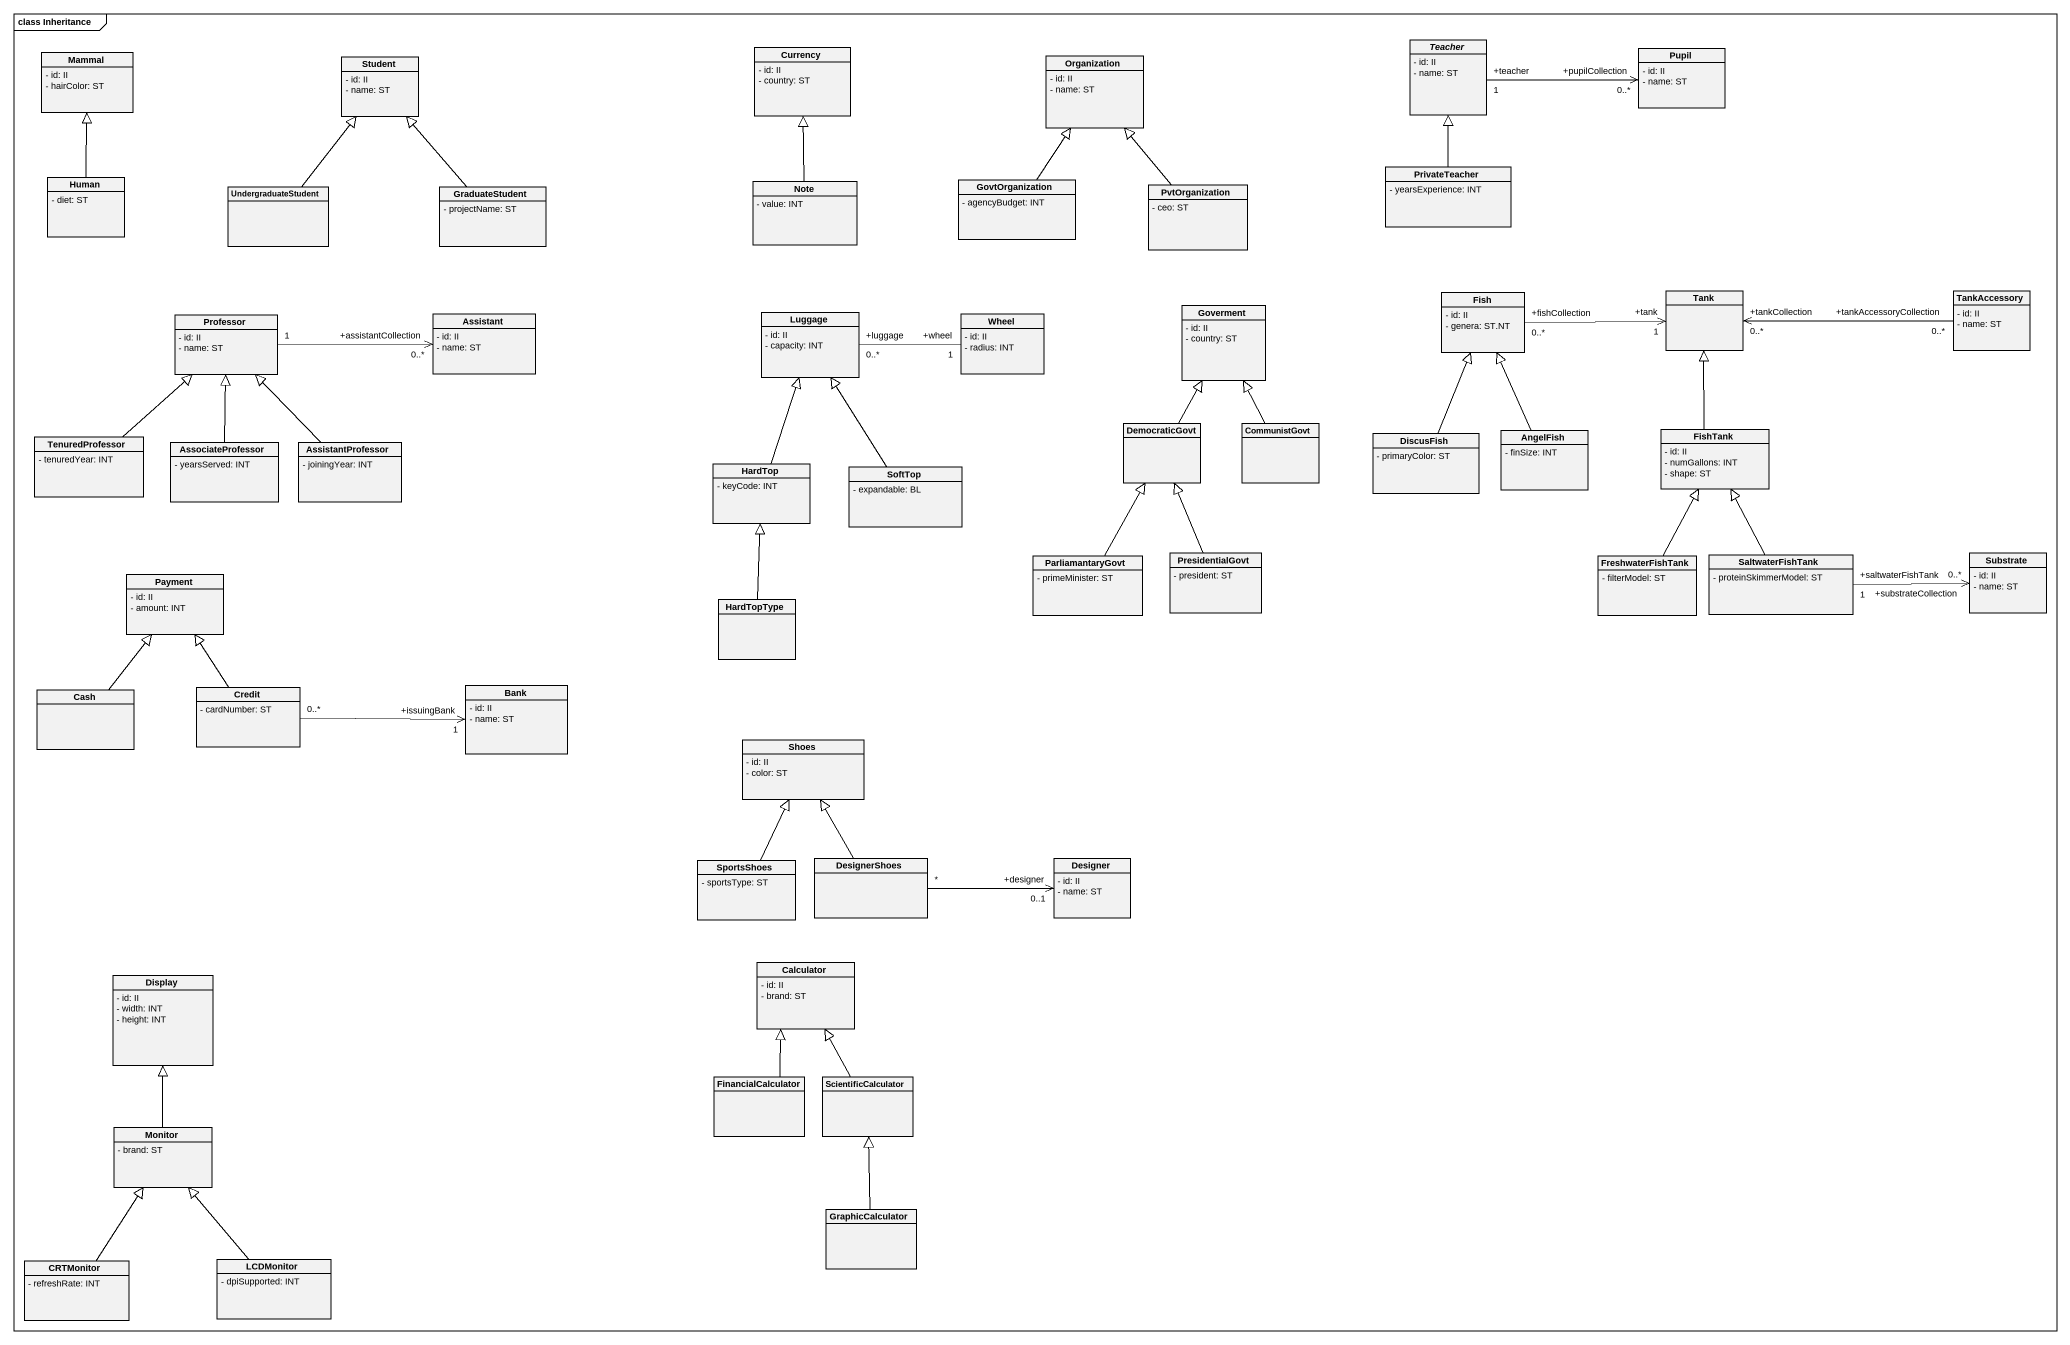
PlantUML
@startuml
mainframe class Inheritance
hide circle
hide empty members
skinparam classAttributeIconSize 0
abstract class Teacher {
  - id: II
  - name: ST
}
class Mammal {
  - id: II
  - hairColor: ST
}
class Student {
  - id: II
  - name: ST
}
class Currency {
  - id: II
  - country: ST
}
class Organization {
  - id: II
  - name: ST
}
class Pupil {
  - id: II
  - name: ST
}
class Human {
  - diet: ST
}
class UndergraduateStudent
class GraduateStudent {
  - projectName: ST
}
class "Note" as Note_ {
  - value: INT
}
class GovtOrganization {
  - agencyBudget: INT
}
class PvtOrganization {
  - ceo: ST
}
class PrivateTeacher {
  - yearsExperience: INT
}
class Luggage {
  - id: II
  - capacity: INT
}
class Goverment {
  - id: II
  - country: ST
}
class Fish {
  - id: II
  - genera: ST.NT
}
class Tank
class TankAccessory {
  - id: II
  - name: ST
}
class Professor {
  - id: II
  - name: ST
}
class Assistant {
  - id: II
  - name: ST
}
class Wheel {
  - id: II
  - radius: INT
}
class DemocraticGovt
class CommunistGovt
class FishTank {
  - id: II
  - numGallons: INT
  - shape: ST
}
class TenuredProfessor {
  - tenuredYear: INT
}
class AssociateProfessor {
  - yearsServed: INT
}
class AssistantProfessor {
  - joiningYear: INT
}
class HardTop {
  - keyCode: INT
}
class SoftTop {
  - expandable: BL
}
class DiscusFish {
  - primaryColor: ST
}
class AngelFish {
  - finSize: INT
}
class Payment {
  - id: II
  - amount: INT
}
class ParliamantaryGovt {
  - primeMinister: ST
}
class PresidentialGovt {
  - president: ST
}
class FreshwaterFishTank {
  - filterModel: ST
}
class SaltwaterFishTank {
  - proteinSkimmerModel: ST
}
class Substrate {
  - id: II
  - name: ST
}
class HardTopType
class Cash
class Credit {
  - cardNumber: ST
}
class Bank {
  - id: II
  - name: ST
}
class Shoes {
  - id: II
  - color: ST
}
class SportsShoes {
  - sportsType: ST
}
class DesignerShoes
class Designer {
  - id: II
  - name: ST
}
class Calculator {
  - id: II
  - brand: ST
}
class Display {
  - id: II
  - width: INT
  - height: INT
}
class FinancialCalculator
class ScientificCalculator
class Monitor {
  - brand: ST
}
class GraphicCalculator
class CRTMonitor {
  - refreshRate: INT
}
class LCDMonitor {
  - dpiSupported: INT
}
Teacher "+teacher\n1" -right-> "+pupilCollection\n0..*" Pupil
Human -up-|> Mammal
UndergraduateStudent -up-|> Student
GraduateStudent -up-|> Student
Note_ -up-|> Currency
GovtOrganization -up-|> Organization
PvtOrganization -up-|> Organization
PrivateTeacher -up-|> Teacher
Luggage "+luggage\n0..*" -right- "+wheel\n1" Wheel
Fish "+fishCollection\n0..*" -right-> "+tank\n1" Tank
Tank "+tankCollection\n0..*" <-right- "+tankAccessoryCollection\n0..*" TankAccessory
Professor "1" -right-> "+assistantCollection\n0..*" Assistant
DemocraticGovt -up-|> Goverment
CommunistGovt -up-|> Goverment
FishTank -up-|> Tank
TenuredProfessor -up-|> Professor
AssociateProfessor -up-|> Professor
AssistantProfessor -up-|> Professor
HardTop -up-|> Luggage
SoftTop -up-|> Luggage
DiscusFish -up-|> Fish
AngelFish -up-|> Fish
ParliamantaryGovt -up-|> DemocraticGovt
PresidentialGovt -up-|> DemocraticGovt
FreshwaterFishTank -up-|> FishTank
SaltwaterFishTank -up-|> FishTank
SaltwaterFishTank "+saltwaterFishTank\n1" -right-> "+substrateCollection\n0..*" Substrate
HardTopType -up-|> HardTop
Cash -up-|> Payment
Credit -up-|> Payment
Credit "0..*" -right-> "+issuingBank\n1" Bank
SportsShoes -up-|> Shoes
DesignerShoes -up-|> Shoes
DesignerShoes "*" -right-> "+designer\n0..1" Designer
FinancialCalculator -up-|> Calculator
ScientificCalculator -up-|> Calculator
Monitor -up-|> Display
GraphicCalculator -up-|> ScientificCalculator
CRTMonitor -up-|> Monitor
LCDMonitor -up-|> Monitor
@enduml
